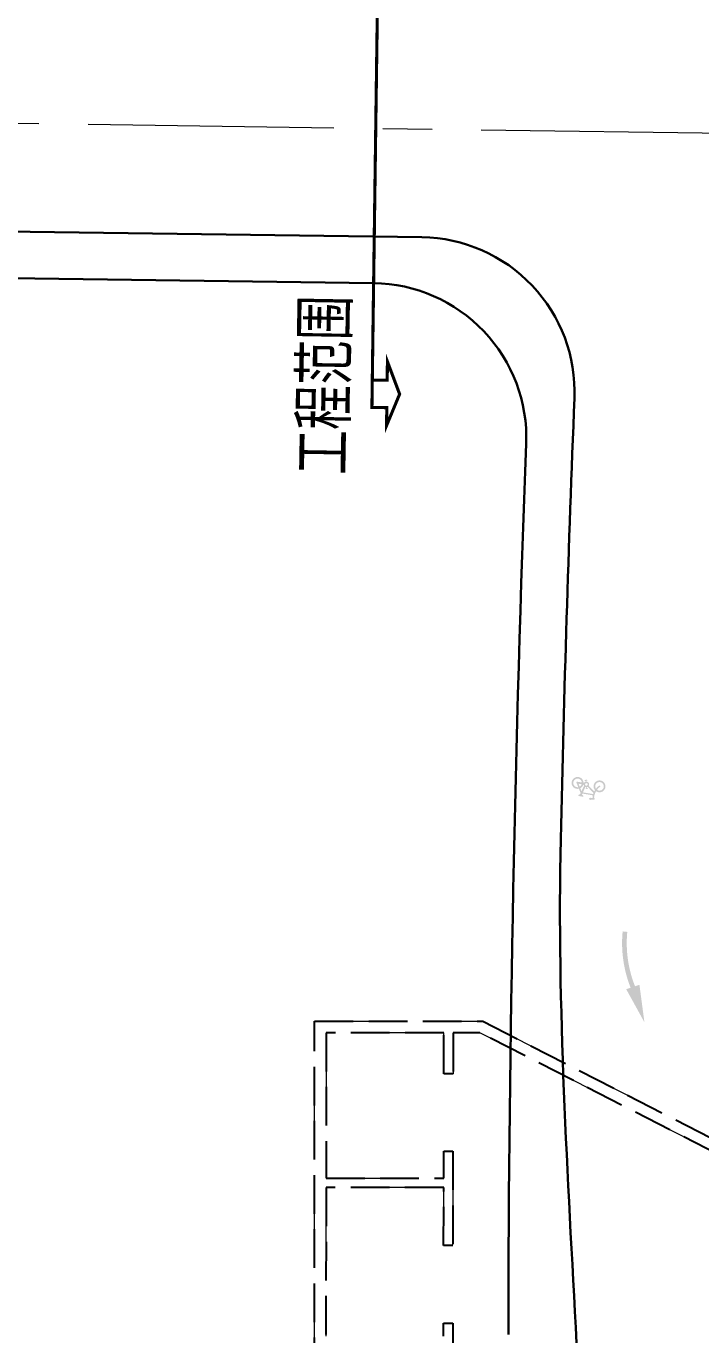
# Model space of a CAD drawing. Extents: x 0 to 531375, y 0 to 4335249.
# Drawn here: x 497911.5 to 497955.1, y 4326517.4 to 4326601.9 of the extents above; entities that cross this region are included whole.
import ezdxf

# ---------------------------------------------------------------- set-up
doc = ezdxf.new("R2010")
doc.units = 0
for name, pattern in [('CENTER', [50.8, 31.75, -6.35, 6.35, -6.35]), ('CONTINOUS', [0]), ('DASH', [0.35, 0.25, -0.1])]:
    doc.linetypes.add(name, pattern=pattern)
doc.layers.get('0').update_dxf_attribs({"lineweight": 15})
for name, color, linetype, lineweight in [('LJ标志', 7, 'Continuous', 15), ('tj-标线', 7, 'Continuous', 15), ('ZHILUZXX', 133, 'CENTER', 15), ('地铁', 4, 'Continuous', 15), ('工程界面', 7, 'Continuous', 15), ('道路偏置线', 3, 'Continuous', 30)]:
    doc.layers.add(name, color=color, linetype=linetype, lineweight=lineweight)
doc.styles.add('EICAD', font='仿宋_GB2312.TTF', dxfattribs={"width": 0.707, "height": 3})

# ---------------------------------------------------------------- blocks, each defined once
blk = doc.blocks.new('总图提取 2015 11 6')
at = {"layer": '地铁', "linetype": 'DASH', "lineweight": -3, "ltscale": 10}
for points in [[(106971.239, 294092.133), (106971.252, 294122.08), (106982.12, 294122.075), (106997.212, 294114.368)], [(106997.326, 294113.468), (106981.939, 294121.325), (106980.202, 294121.326), (106980.201, 294118.676), (106979.601, 294118.676), (106979.602, 294121.326), (106972.002, 294121.329), (106971.998, 294111.929), (106979.598, 294111.926), (106979.599, 294113.676), (106980.199, 294113.676), (106980.196, 294107.576), (106979.596, 294107.576), (106979.598, 294111.076), (106979.598, 294111.076), (106979.598, 294111.076), (106979.598, 294111.326), (106971.998, 294111.329), (106971.994, 294101.729)], [(106979.594, 294101.726), (106979.594, 294102.576), (106980.194, 294102.576), (106980.192, 294098.126)], [(106971.239, 294092.133), (106971.252, 294122.08), (106982.12, 294122.075), (106997.212, 294114.368), (107029.199, 294114.355), (107029.192, 294098.055)]]:
    blk.add_lwpolyline(points, dxfattribs=at)
blk = doc.blocks.new('A$C1FB5052D')
blk.add_blockref('总图提取 2015 11 6', (-107044.525, -294821.727))
blk = doc.blocks.new('天津2000地铁')
at = {"layer": '地铁', "linetype": 'DASH', "ltscale": 20}
for points in [[(-73.286, -729.594), (-73.273, -699.647), (-62.406, -699.652), (-47.313, -707.359)], [(-47.2, -708.259), (-62.587, -700.402), (-64.323, -700.401), (-64.325, -703.051), (-64.925, -703.051), (-64.923, -700.401), (-72.523, -700.398), (-72.528, -709.798), (-64.928, -709.801), (-64.927, -708.051), (-64.327, -708.051), (-64.329, -714.151), (-64.929, -714.151), (-64.928, -710.651), (-64.928, -710.651), (-64.928, -710.651), (-64.928, -710.401), (-72.528, -710.398), (-72.532, -719.998)], [(-64.932, -720.001), (-64.932, -719.151), (-64.332, -719.151), (-64.333, -723.601)], [(-73.286, -729.594), (-73.273, -699.647), (-62.406, -699.652), (-47.313, -707.359), (-15.326, -707.372), (-15.333, -723.672)]]:
    blk.add_lwpolyline(points, dxfattribs=at)

msp = doc.modelspace()

# ---------------------------------------------------------------- hatches: boundary and pattern name
at = {"layer": 'LJ标志', "linetype": 'CONTINOUS'}
h = msp.add_hatch(color=256, dxfattribs=at)
edge = h.paths.add_edge_path()
edge.add_line((497950.53117, 4326539.79483), (497950.24672, 4326539.70118))
edge.add_line((497950.24672, 4326539.70118), (497951.4247, 4326537.56228))
edge.add_line((497951.4247, 4326537.56228), (497951.10158, 4326539.98263))
edge.add_line((497951.10158, 4326539.98263), (497950.81663, 4326539.88882))
edge.add_arc((497957.8198, 4326542.6784), 7.53831, 174.4841477, 201.7189172, ccw=False)
edge.add_line((497950.31639, 4326543.40299), (497950.01778, 4326543.43182))
edge.add_arc((497957.8198, 4326542.6784), 7.83831, 174.4841477, 201.584986)
at = {"layer": 'tj-标线', "lineweight": 211}
h = msp.add_hatch(color=256, dxfattribs=at)
edge = h.paths.add_edge_path(flags=16)
edge.add_line((497947.38335, 4326553.05222), (497947.06911, 4326553.10469))
edge.add_arc((497947.06319, 4326553.06926), 0.03593, 80.5202285, 201.7507232)
edge.add_line((497947.02982, 4326553.05594), (497947.15173, 4326552.75039))
edge.add_arc((497947.10589, 4326553.02535), 0.27876, 5.5309635, 279.4654652, ccw=False)
edge = h.paths.add_edge_path(flags=16)
edge.add_line((497947.37115, 4326552.93952), (497947.16932, 4326552.97323))
edge.add_line((497947.16932, 4326552.97323), (497947.24505, 4326552.78381))
edge.add_arc((497947.10616, 4326553.0252), 0.27849, 299.9145563, 342.0823065)
edge = h.paths.add_edge_path(flags=16)
edge.add_line((497947.36124, 4326552.49318), (497947.52143, 4326552.83732))
edge.add_arc((497947.67357, 4326552.93055), 0.17843, 183.7893081, 211.4993004, ccw=False)
edge.add_line((497947.49553, 4326552.91876), (497947.47818, 4326552.92165))
edge.add_arc((497947.10591, 4326553.02534), 0.38644, 297.6637866, 344.4366273, ccw=False)
edge.add_line((497947.28532, 4326552.68307), (497947.36124, 4326552.49318))
edge = h.paths.add_edge_path(flags=16)
edge.add_arc((497947.67357, 4326552.93055), 0.08299, 170.5202285, 530.5202285)
edge = h.paths.add_edge_path(flags=16)
edge.add_line((497948.1123, 4326552.30549), (497948.13415, 4326552.36763))
edge.add_line((497948.13415, 4326552.36763), (497947.75683, 4326552.77273))
edge.add_arc((497947.70511, 4326552.85861), 0.10025, 271.6190845, 301.0571121, ccw=False)
edge.add_line((497947.70794, 4326552.7584), (497947.71815, 4326552.69364))
edge.add_line((497947.71815, 4326552.69364), (497947.76035, 4326552.69709))
edge.add_line((497947.76035, 4326552.69709), (497947.76517, 4326552.63816))
edge.add_line((497947.76517, 4326552.63816), (497947.62604, 4326552.62678))
edge.add_line((497947.62604, 4326552.62678), (497947.62176, 4326552.67914))
edge.add_line((497947.62176, 4326552.67914), (497947.66375, 4326552.68197))
edge.add_line((497947.66375, 4326552.68197), (497947.66007, 4326552.75263))
edge.add_arc((497947.67357, 4326552.93055), 0.17843, 248.9887404, 265.6617938, ccw=False)
edge.add_line((497947.60959, 4326552.76398), (497947.45211, 4326552.41573))
edge.add_line((497947.45211, 4326552.41573), (497948.1123, 4326552.30549))
edge = h.paths.add_edge_path(flags=16)
edge.add_arc((497948.52313, 4326552.80403), 0.27878, 234.5653468, 574.2920909)
edge.add_arc((497949.14933, 4326551.97574), 1.08819, 127.7405333, 141.9150076, ccw=False)
edge.add_arc((497948.52377, 4326552.78241), 0.06739, 62.686925, 126.9476222, ccw=False)
edge.add_arc((497948.5282, 4326552.80828), 0.04311, -53.2541987, 52.0853606, ccw=False)
edge.add_arc((497949.13212, 4326551.99941), 0.96634, 126.7458013, 143.1566501)
edge.add_line((497948.35878, 4326552.57886), (497948.3615, 4326552.57689))
edge = h.paths.add_edge_path()
edge.add_arc((497948.52313, 4326552.80403), 0.38644, 234.5653468, 580.18677)
edge.add_arc((497949.14933, 4326551.97574), 1.08819, 147.8582825, 152.4512116)
edge.add_line((497948.18451, 4326552.47903), (497947.82493, 4326552.83606))
edge.add_arc((497947.67164, 4326552.93062), 0.18011, 328.3281407, 446.4360126)
edge.add_line((497947.68284, 4326553.11038), (497947.67765, 4326553.16521))
edge.add_line((497947.67765, 4326553.16521), (497947.73042, 4326553.1702))
edge.add_line((497947.73042, 4326553.1702), (497947.72434, 4326553.23458))
edge.add_line((497947.72434, 4326553.23458), (497947.56558, 4326553.21956))
edge.add_line((497947.56558, 4326553.21956), (497947.57166, 4326553.15519))
edge.add_line((497947.57166, 4326553.15519), (497947.624, 4326553.16014))
edge.add_line((497947.624, 4326553.16014), (497947.62919, 4326553.10531))
edge.add_arc((497947.68681, 4326552.91534), 0.19852, 106.8743458, 145.1600883)
edge.add_line((497947.52388, 4326553.02875), (497947.49225, 4326553.03403))
edge.add_arc((497947.10591, 4326553.02534), 0.38644, 1.2897374, 282.9197768)
edge.add_line((497947.19231, 4326552.64868), (497947.30467, 4326552.36705))
edge.add_line((497947.30467, 4326552.36705), (497947.27548, 4326552.30195))
edge.add_line((497947.27548, 4326552.30195), (497947.18239, 4326552.26278))
edge.add_arc((497947.19632, 4326552.22967), 0.03593, 112.8162048, 170.5202284)
edge.add_arc((497947.19568, 4326552.21673), 0.03958, 151.5445511, 258.347166)
edge.add_line((497947.18768, 4326552.17797), (497947.46707, 4326552.13132))
edge.add_arc((497947.47003, 4326552.14903), 0.01796, 260.5202285, 360.4708551)
edge.add_line((497947.48799, 4326552.14918), (497947.4878, 4326552.17216))
edge.add_arc((497947.45188, 4326552.17186), 0.03593, 0.4708552, 53.7144402)
edge.add_line((497947.47314, 4326552.20082), (497947.39069, 4326552.26136))
edge.add_line((497947.39069, 4326552.26136), (497947.42072, 4326552.33683))
edge.add_line((497947.42072, 4326552.33683), (497948.08796, 4326552.22542))
edge.add_line((497948.08796, 4326552.22542), (497948.0807, 4326552.18195))
edge.add_line((497948.0807, 4326552.18195), (497948.0799, 4326552.16497))
edge.add_line((497948.0799, 4326552.16497), (497948.08311, 4326552.14828))
edge.add_line((497948.08311, 4326552.14828), (497948.08708, 4326552.08684))
edge.add_arc((497948.05644, 4326552.07541), 0.0327, -30.6621133, 20.4583663, ccw=False)
edge.add_arc((497948.05644, 4326552.07541), 0.0327, 278.2174071, 329.3378867, ccw=False)
edge.add_line((497948.06112, 4326552.04305), (497947.92898, 4326552.06512))
edge.add_arc((497947.91833, 4326552.00133), 0.06467, 80.5202284, 170.5202285)
edge.add_arc((497947.91769, 4326551.99702), 0.06489, 166.6673788, 260.4473003)
edge.add_arc((497947.91751, 4326551.99594), 0.0638, 260.4473003, 271.3243636)
edge.add_line((497947.91898, 4326551.93216), (497948.17626, 4326551.93778))
edge.add_arc((497948.17589, 4326551.95502), 0.01724, 271.2514355, 332.0852798)
edge.add_line((497948.19112, 4326551.94694), (497948.20795, 4326551.97871))
edge.add_arc((497948.17621, 4326551.99553), 0.03593, 332.0852796, 387.0312846)
edge.add_line((497948.20821, 4326552.01186), (497948.17941, 4326552.0683))
edge.add_arc((497948.24341, 4326552.10096), 0.07185, 173.4815519, 207.0312846, ccw=False)
edge.add_arc((497949.13212, 4326551.99941), 0.96634, 161.5145897, 173.4815518, ccw=False)
edge.add_arc((497949.13212, 4326551.99941), 0.96634, 149.5476275, 161.5145897, ccw=False)

# ---------------------------------------------------------------- linework, layer by layer
at = {"layer": 'ZHILUZXX', "color": 133, "ltscale": 0.5}
msp.add_lwpolyline([(497788.4939, 4326597.30597), (497974.71056, 4326594.75872)], dxfattribs=at)
at = {"layer": '工程界面', "color": 7, "const_width": 0.2}
for points in [[(497934.31353, 4326613.24762), (497933.82151, 4326577.27918)], [(497934.78321, 4326577.26603), (497933.82151, 4326577.27918), (497933.84573, 4326579.0494), (497934.80742, 4326579.03625), (497934.82388, 4326580.23897), (497935.61116, 4326578.13998), (497934.76739, 4326576.10973), (497934.78321, 4326577.26603)]]:
    msp.add_lwpolyline(points, dxfattribs=at)
at = {"layer": '道路偏置线', "color": 1}
for points in [[(497933.93144, 4326585.31559), (497934.205, 4326605.31374)], [(497788.57259, 4326587.30395), (497933.93144, 4326585.31559)]]:
    msp.add_lwpolyline(points, dxfattribs=at)
at = {"layer": '道路偏置线', "color": 5}
msp.add_lwpolyline([(497788.39816, 4326590.30663), (497937.04985, 4326588.27322)], dxfattribs=at)
for points in [[(497946.90499, 4326577.87227, 0.42200314), (497937.04985, 4326588.27322)], [(497946.90499, 4326577.87227, 0.00451665), (497946.01718, 4326549.39563)]]:
    msp.add_lwpolyline(points, format="xyb", dxfattribs=at)
at = {"layer": '道路偏置线', "color": 1}
for points in [[(497943.78736, 4326574.93398, 0.42143267), (497933.93144, 4326585.31559)], [(497943.78735, 4326574.93397, 0.00910684), (497942.63358, 4326517.39506)]]:
    msp.add_lwpolyline(points, format="xyb", dxfattribs=at)
at = {"layer": '道路偏置线', "color": 5, "flags": 128}
msp.add_lwpolyline([(497947.04168, 4326516.8414), (497946.98759, 4326517.85559), (497946.933, 4326518.87229), (497946.8781, 4326519.88907), (497946.8231, 4326520.90592), (497946.76817, 4326521.92285), (497946.71351, 4326522.93986), (497946.65932, 4326523.95693), (497946.60579, 4326524.97409), (497946.55311, 4326525.99131), (497946.50146, 4326527.0086), (497946.45105, 4326528.02596), (497946.40206, 4326529.04339), (497946.35469, 4326530.06087), (497946.30913, 4326531.07841), (497946.26557, 4326532.096), (497946.2242, 4326533.11363), (497946.18522, 4326534.1313), (497946.14881, 4326535.14901), (497946.11517, 4326536.16674), (497946.0845, 4326537.18449), (497946.05697, 4326538.20225), (497946.03279, 4326539.22001), (497946.01215, 4326540.23777), (497945.99524, 4326541.25551), (497945.98224, 4326542.27323), (497945.97336, 4326543.29091), (497945.96879, 4326544.30855), (497945.9687, 4326545.32613), (497945.97331, 4326546.34364), (497945.9828, 4326547.36107), (497945.99736, 4326548.3784), (497946.01718, 4326549.39563)], dxfattribs=at)

# ---------------------------------------------------------------- block references
at = {"layer": '地铁', "color": 1}
msp.add_blockref('天津2000地铁', (498003.38431, 4327237.28522), dxfattribs=at)
at = {"layer": '地铁'}
msp.add_blockref('A$C1FB5052D', (498003.38431, 4327237.28522), dxfattribs=at)

# ---------------------------------------------------------------- texts
at = {"layer": '工程界面', "color": 1, "style": 'EICAD', "width": 0.707}
msp.add_text('工程范围', height=3, rotation=89, dxfattribs=at).set_placement((497932.08629, 4326572.91828))

doc.saveas('drawing.dxf')
